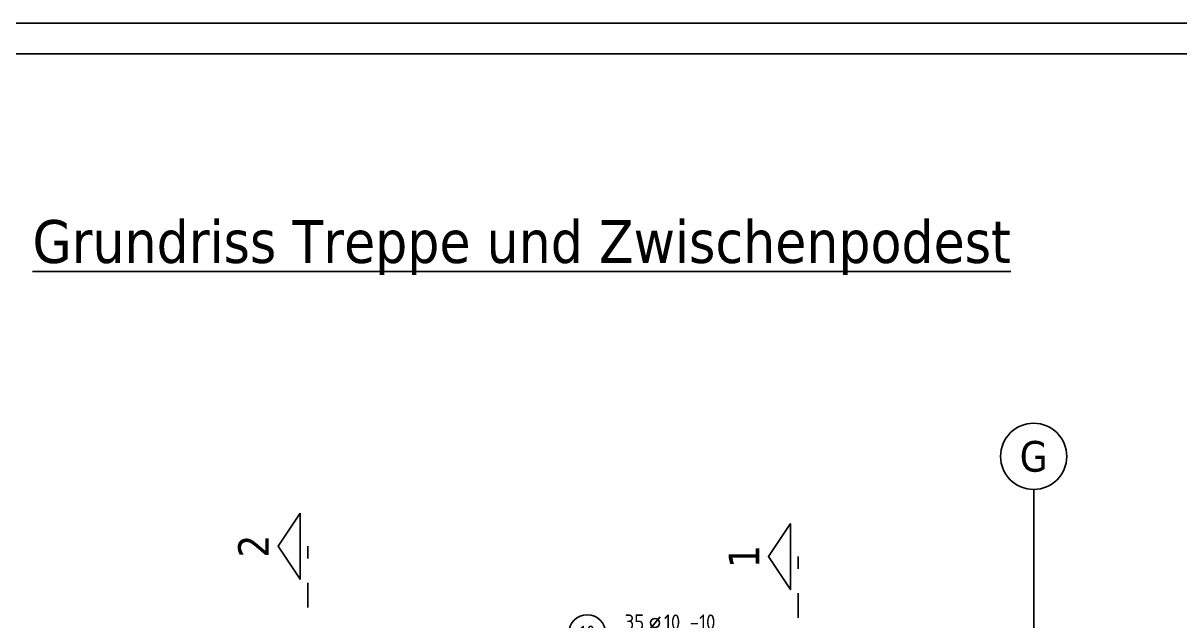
# Model space of a CAD drawing. Extents: x -15.3 to 29.1, y -4.8 to 18.4.
# Drawn here: x 2.446 to 7.167, y 12.408 to 14.85 of the extents above; entities that cross this region are included whole.
import ezdxf
from ezdxf.enums import TextEntityAlignment as Align

# ---------------------------------------------------------------- set-up
doc = ezdxf.new("R2010")
doc.units = 0
doc.header["$LTSCALE"] = 0.25
doc.linetypes.add('AUSGEZOGEN', pattern=[1000.01, 1000, 0.01])
doc.linetypes.add('STRICHPUNKT2', pattern=[0.55, 0.25, -0.125, 0.05, -0.125])
for name, color, linetype in [('ACHSEN', 7, 'Continuous'), ('RAHMEN', 7, 'Continuous'), ('RND', 7, 'Continuous'), ('SCHNITTE', 7, 'Continuous'), ('SFP_Achsen', 7, 'Continuous'), ('TEXT', 7, 'Continuous')]:
    doc.layers.add(name, color=color, linetype=linetype)
doc.styles.add('helv', font='tahoma.ttf')
doc.styles.add('txt', font='isocp.shx')

# ---------------------------------------------------------------- blocks, each defined once
blk = doc.blocks.new('DINA1')
at = {"layer": 'RAHMEN'}
blk.add_line((84.1, 59.4), (0, 59.4), dxfattribs=at)
at = {"layer": 'RAHMEN', "color": 5}
blk.add_line((83.6, 58.9), (2, 58.9), dxfattribs=at)
blk = doc.blocks.new('RND_LEI')
at = {"layer": 'RND', "color": 7, "linetype": 'Continuous'}
blk.add_line((1.022, 0.066), (1.19, 0.27), dxfattribs=at)
for centre, radius in [((0, 0), 0.3), ((1.106, 0.168), 0.075)]:
    blk.add_circle(centre, radius, dxfattribs=at)
at = {"layer": 'RND', "color": 7, "linetype": 'Continuous', "style": 'txt'}
blk.add_attdef('ANZ', text='', height=0.25, dxfattribs=at).set_placement((0.931, 0.057), align=Align.RIGHT)
for tag, p in [('DUM', (1.253, 0.057)), ('ABSTD', (1.674, 0.057)), ('POSTXT', (0.374, -0.327))]:
    blk.add_attdef(tag, p, '', height=0.25, dxfattribs=at)
blk.add_attdef('POSL', text='', height=0.25, dxfattribs=at).set_placement((0, 0), align=Align.MIDDLE)
blk = doc.blocks.new('SCHN-1')
at = {"layer": 'SCHNITTE', "color": 5, "linetype": 'Continuous'}
blk.add_lwpolyline([(0.54, 0.125), (0, 0.485), (-0.54, 0.125)], close=True, dxfattribs=at)
at = {"layer": 'SCHNITTE', "color": 6, "linetype": 'Continuous', "style": 'helv'}
blk.add_attdef('SCHN-1', text='', height=0.5, dxfattribs=at).set_placement((0, 0.635), align=Align.CENTER)

msp = doc.modelspace()

# ---------------------------------------------------------------- linework, layer by layer
at = {"layer": 'ACHSEN', "color": 140, "linetype": 'AUSGEZOGEN'}
msp.add_line((6.5701, 12.9446), (6.5701, 11.5295), dxfattribs=at)
at = {"layer": 'SCHNITTE', "color": 5, "linetype": 'STRICHPUNKT2'}
for p, q in [((3.6074, 12.463), (3.6074, 12.713)), ((5.609, 12.4205), (5.609, 12.6705))]:
    msp.add_line(p, q, dxfattribs=at)
at = {"layer": 'SFP_Achsen', "color": 7, "linetype": 'AUSGEZOGEN'}
msp.add_circle((6.5701, 13.0798), 0.1352, dxfattribs=at)

# ---------------------------------------------------------------- block references
at = {"layer": 'RAHMEN', "color": 7, "linetype": 'AUSGEZOGEN', "xscale": 0.25, "yscale": 0.25, "zscale": 0.25}
msp.add_blockref('DINA1', (0, 0), dxfattribs=at)
at = {"layer": 'RND', "color": 7, "linetype": 'AUSGEZOGEN', "xscale": 0.25, "yscale": 0.25, "zscale": 0.25}
msp.add_blockref('RND_LEI', (4.7481, 12.3574), dxfattribs=at).add_auto_attribs({'POSL': '10', 'DUM': '10', 'ANZ': '35', 'ABSTD': '-10', 'POSTXT': '2x 1.La. o+u'})
at = {"layer": 'SCHNITTE', "color": 5, "linetype": 'STRICHPUNKT2', "xscale": 0.25, "yscale": 0.25, "zscale": 0.25, "rotation": 90}
for p, values in [((3.6074, 12.713), {'SCHN-1': '2'}), ((5.609, 12.6705), {'SCHN-1': '1'})]:
    msp.add_blockref('SCHN-1', p, dxfattribs=at).add_auto_attribs(values)

# ---------------------------------------------------------------- texts
at = {"layer": 'SFP_Achsen', "color": 6, "linetype": 'AUSGEZOGEN', "style": 'helv'}
msp.add_text('G', height=0.125, dxfattribs=at).set_placement((6.5131, 13.0176))
at = {"layer": 'TEXT', "color": 5, "linetype": 'AUSGEZOGEN', "style": 'helv'}
msp.add_text('%%UGrundriss Treppe und Zwischenpodest', height=0.175, dxfattribs=at).set_placement((2.4843, 13.8702))

doc.saveas('drawing.dxf')
